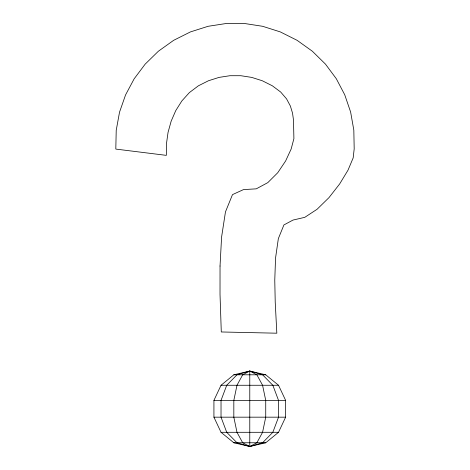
<?xml version="1.0" encoding="UTF-8"?>
<svg xmlns="http://www.w3.org/2000/svg" width="470" height="470" viewBox="0 0 470 470"><rect width="100%" height="100%" fill="white"/><g stroke="black" fill="none" stroke-linecap="round" stroke-linejoin="round"><path stroke-width="0.7" d="M249.776 371.059L249.776 446.5L265.732 442.764L278.528 432.3L285.631 417.172L285.631 400.387L278.528 385.265L265.732 374.796L249.776 371.059L233.825 374.796L221.029 385.265L213.926 400.387L213.926 417.172L221.029 432.3L233.825 442.764L249.776 446.5L262.571 442.764L272.835 432.3L278.528 417.172L278.528 400.387L272.835 385.265L262.571 374.796L249.776 371.059L236.986 374.796L226.722 385.265L221.029 400.387L221.029 417.172L226.722 432.3L236.986 442.764L249.776 446.5L256.879 442.764L262.571 432.3L265.732 417.172L265.732 400.387L262.571 385.265L256.879 374.796L249.776 371.059L242.679 374.796L236.986 385.265L233.825 400.387L233.825 417.172L236.986 432.3L242.679 442.764L249.776 446.5M233.825 374.796L265.732 374.796M221.029 385.265L278.528 385.265M213.926 400.387L285.631 400.387M213.926 417.172L285.631 417.172M221.029 432.3L278.528 432.3M233.825 442.764L265.732 442.764M220.036 266.026L220.019 294.332L221.288 331.967L276.83 333.201L275.226 302.181L274.768 280.243L275.549 258.048L278.346 238.607L283.915 224.936L293.027 220.06L304.772 217.34L317.08 209.273L329.018 197.576L339.64 183.97L348.006 170.169L353.17 157.902L354.192 148.878L353.822 130.131L350.62 112.013L344.733 94.781L336.297 78.725L325.452 64.108L312.339 51.218L297.093 40.314L280.296 31.907L262.665 26.302L244.529 23.5L226.229 23.5L208.093 26.302L190.462 31.907L173.665 40.314L158.378 51.23L145.154 64.149L134.162 78.807L125.566 94.911L119.527 112.177L116.219 130.331L115.808 149.084L166.333 155.364L166.439 143.885L168.049 132.381L171.162 121.172L175.768 110.585L181.849 100.944L189.404 92.572L198.416 85.793L208.474 80.752L219.038 77.397L229.9 75.717L240.857 75.717L251.72 77.397L262.284 80.752L272.341 85.793L280.696 92.05L286.559 98.876L290.36 105.997L292.528 113.117L293.486 119.962L293.903 138.65L291.153 149.002L285.631 160.957L277.717 172.754L267.8 182.636L256.262 188.84L243.495 189.598L232.497 194.615L225.465 211.882L221.582 237.115L220.036 266.026"/></g></svg>
